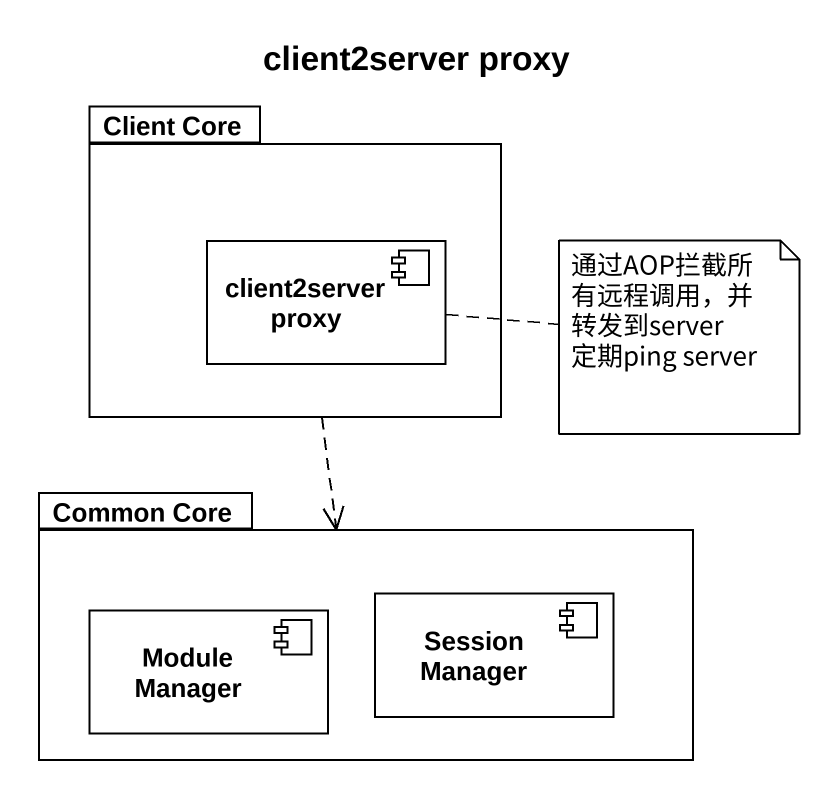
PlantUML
@startuml
title client2server proxy
package "Client Core" as Client_Core {
  component "client2server proxy" as client2server_proxy
}
package "Common Core" as Common_Core {
  component "Module Manager" as Module_Manager
  component "Session Manager" as Session_Manager
}
Client_Core ..> Common_Core
note right of client2server_proxy
  通过AOP拦截所有远程调用，并转发到server
  定期ping server
end note
@enduml
